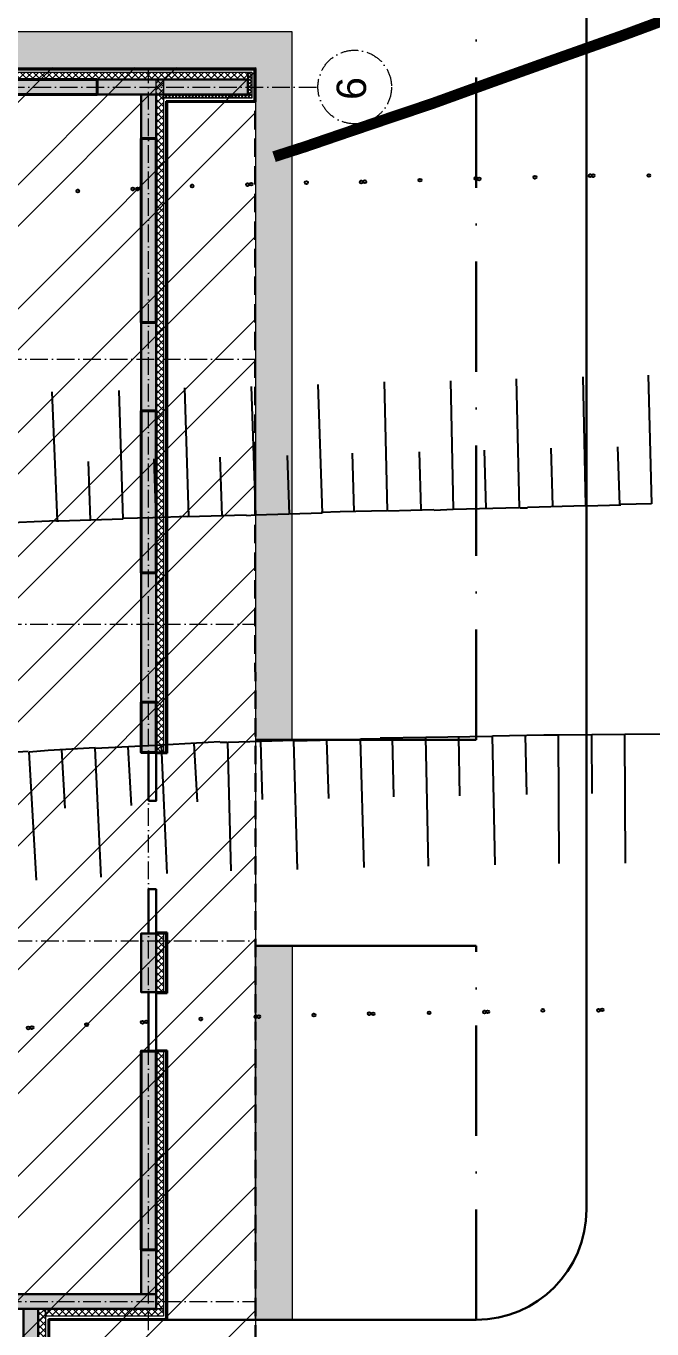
# Model space of a CAD drawing. Header units: millimetres. Extents: x 1353783 to 6492029790, y -7276956 to -512500.
# Drawn here: x 9956539 to 9958240, y -2829757 to -2826217 of the extents above; entities that cross this region are included whole.
import ezdxf

# ---------------------------------------------------------------- set-up
doc = ezdxf.new("R2010")
doc.units = ezdxf.units.MM
for name, pattern in [('( Dashed )', [0.75, 0.5, -0.25]), ('482 Границы районов', [5, 3, -1, 0, -1]), ('ACAD_ISO10W100', [18, 12, -3, 0, -3]), ('CONTI', [0]), ('осевая', [50.800000000000004, 31.75, -6.35, 6.35, -6.35])]:
    doc.linetypes.add(name, pattern=pattern)
doc.layers.get('0').update_dxf_attribs({"lineweight": 5})
for name, color, linetype, lineweight in [('!A-DIAFRAGM типовой', 142, 'Continuous', 0), ('7земля', 7, 'Continuous', 30), ('DIAFRAGM', 46, 'Continuous', 30), ('Hatch', 254, 'Continuous', 5), ('INSULATION', 81, 'Continuous', 5), ('Ар-окна', 5, 'Continuous', 9), ('ГП-Граница учасика ИЖС', 3, 'Continuous', 5), ('оси', 231, 'осевая', 9)]:
    doc.layers.add(name, color=color, linetype=linetype, lineweight=lineweight)
for name, color, linetype in [('GOR_BUNKNOWN', 212, 'CONTI'), ('SIT_LРЕЛЬЕФ', 7, 'CONTI'), ('Заливка', 7, 'Continuous'), ('РЕЛЬЕФ', 7, 'CONTI')]:
    doc.layers.add(name, color=color, linetype=linetype)
doc.styles.add('GOST Common', font='', dxfattribs={"height": 3})
doc.styles.get('GOST Common').set_extended_font_data('GOST Common')

# ---------------------------------------------------------------- blocks, each defined once
blk = doc.blocks.new('амвамвам')
at = {"lineweight": 30, "ltscale": 100, "true_color": 0x939598}
h = blk.add_hatch(color=252, dxfattribs=at)
h.dxf.hatch_style = 1
h.paths.add_polyline_path([(9742030.650745735, -3545164.236191293), (9742530.650745735, -3545164.236191293), (9742530.650745742, -3535544.239864547), (9728830.65492957, -3535544.239864545), (9728830.66714669, -3547194.239548765), (9725280.645847008, -3547194.239548765), (9725280.645847008, -3559944.238607235), (9745030.641692825, -3559944.238607232), (9745030.641692929, -3559444.655110642), (9725780.652775504, -3559444.655110635), (9725780.656179927, -3547694.241409862), (9729330.654902011, -3547694.239046013), (9729330.654902011, -3536044.239864545), (9742030.651035093, -3536043.817075841)])
h.paths.add_polyline_path([(9742030.651035085, -3547964.236191293), (9742530.651035085, -3547964.236191291), (9742530.651035093, -3553044.656487208), (9742030.652129889, -3553044.656487208)], flags=17)
at = {"color": 251, "lineweight": 15, "ltscale": 100, "true_color": 0x636466}
for points in [[(9742030.650745735, -3545164.236191293), (9742530.650745735, -3545164.236191293), (9742530.650745742, -3535544.239864547), (9728830.65492957, -3535544.239864545), (9728830.66714669, -3547194.239548765), (9725280.645847008, -3547194.239548765), (9725280.645847008, -3559944.238607235), (9745030.641692825, -3559944.238607232), (9745030.641692929, -3559444.655110642), (9725780.652775504, -3559444.655110635), (9725780.656179927, -3547694.241409862), (9729330.654902011, -3547694.239046013), (9729330.654902011, -3536044.239864545), (9742030.651035093, -3536043.817075841)], [(9742030.651035085, -3547964.236191293), (9742530.651035085, -3547964.236191291), (9742530.651035093, -3553044.656487208), (9742030.652129889, -3553044.656487208)]]:
    blk.add_lwpolyline(points, close=True, dxfattribs=at)
blk = doc.blocks.new('апрапрапрары')
at = {"layer": '!A-DIAFRAGM типовой', "lineweight": 0, "ltscale": 100, "true_color": 0x000000}
h = blk.add_hatch(color=18, dxfattribs=at)
h.dxf.hatch_style = 1
h.paths.add_polyline_path([(9769350.709559886, -3295776.601303109), (9769550.709559888, -3295776.601347736), (9769550.708979737, -3298376.587229916), (9769350.708979737, -3298376.587185291)])
h = blk.add_hatch(color=18, dxfattribs=at)
h.dxf.hatch_style = 1
h.paths.add_polyline_path([(9768750.664496152, -3296576.31622574), (9768750.664540777, -3296776.31622574), (9769350.664593088, -3296776.316091859), (9769350.66454846, -3296576.316091859)])
h = blk.add_hatch(color=18, dxfattribs=at)
h.dxf.hatch_style = 1
h.paths.add_polyline_path([(9786050.66438532, -3297576.623024288), (9785850.664385319, -3297576.623068915), (9785850.664842742, -3299626.588592538), (9786050.66484274, -3299626.588547912)])
h = blk.add_hatch(color=18, dxfattribs=at)
h.dxf.hatch_style = 1
h.paths.add_polyline_path([(9769550.664439496, -3298376.587229907), (9769550.664484123, -3298176.587229907), (9770150.664863596, -3298176.58736379), (9770150.664818967, -3298376.58736379)])
h = blk.add_hatch(color=18, dxfattribs=at)
h.dxf.hatch_style = 1
h.paths.add_polyline_path([(9773650.665186578, -3298376.587029709), (9773650.665231206, -3298176.587029708), (9774450.664585596, -3298176.587163589), (9774450.664540969, -3298376.587163589)])
h = blk.add_hatch(color=18, dxfattribs=at)
h.dxf.hatch_style = 1
h.paths.add_polyline_path([(9777590.671850959, -3298176.617992246), (9777590.671895586, -3298376.617992247), (9779350.667191405, -3298376.617599527), (9779350.667146778, -3298176.617599527)])
h = blk.add_hatch(color=18, dxfattribs=at)
h.dxf.hatch_style = 1
h.paths.add_polyline_path([(9781550.665582668, -3298176.617992247), (9781550.665627293, -3298376.617992246), (9782750.664492253, -3298376.617724485), (9782750.664447626, -3298176.617724483)])
h = blk.add_hatch(color=18, dxfattribs=at)
h.dxf.hatch_style = 1
h.paths.add_polyline_path([(9785850.664563827, -3298376.617236563), (9785850.664519198, -3298176.617236563), (9785250.664139729, -3298176.617370446), (9785250.664184356, -3298376.617370444)])
at = {"layer": 'Hatch', "lineweight": 40, "ltscale": 0.5, "true_color": 0x000000}
for points in [[(9786050.664563827, -3297576.623046602), (9785850.664563827, -3297576.6230466), (9785850.664563827, -3295076.587433978), (9786050.664563827, -3295076.587433978)], [(9770150.664841283, -3298376.587230557), (9770150.664841281, -3298176.587230557), (9772850.665231206, -3298176.587230557), (9772850.665231206, -3298376.587230557)], [(9776910.671671968, -3298376.587411919), (9776910.671671968, -3298176.587411917), (9777590.67185892, -3298176.587411919), (9777590.67185892, -3298376.587411919)], [(9779350.667169085, -3298376.61767945), (9779350.667169085, -3298176.617679448), (9781550.665582666, -3298176.617679448), (9781550.665582666, -3298376.617679448)], [(9782750.664469933, -3298376.616853847), (9782750.664469933, -3298176.616853847), (9785250.664139729, -3298176.616853845), (9785250.664139729, -3298376.616853847)]]:
    blk.add_hatch(color=18, dxfattribs=at).paths.add_polyline_path(points)
at = {"layer": 'INSULATION', "ltscale": 0.5, "true_color": 0x000000}
h = blk.add_hatch(dxfattribs=at)
h.set_pattern_fill('ANSI37', color=18, scale=20)
h.set_pattern_definition([(44.99999999999999, (9786050.66456383, -3293440.348215952), (-44.90128060534578, 44.90128060534577), []), (135, (9786050.66456383, -3293440.348215952), (-44.90128060534577, -44.90128060534576), [])])
h.paths.add_polyline_path([(9786050.66456383, -3287176.591188897), (9786150.66456383, -3287176.591188897), (9786150.664563831, -3299626.588612716), (9786050.66456383, -3299626.588612716)])
h = blk.add_hatch(dxfattribs=at)
h.set_pattern_fill('ANSI37', color=18, scale=20, angle=-90.00000000000001)
h.set_pattern_definition([(315, (9774386.902972529, -3296776.31622574), (44.90128060534578, 44.90128060534576), []), (44.99999999999999, (9774386.902972529, -3296776.31622574), (-44.90128060534575, 44.90128060534578), [])])
h.paths.add_polyline_path([(9769350.6644395, -3296776.316225742), (9769350.664439501, -3296876.316225742), (9768750.664540779, -3296876.316225742), (9768750.664540777, -3296776.31622574)])
h = blk.add_hatch(dxfattribs=at)
h.set_pattern_fill('ANSI37', color=18, scale=20)
h.set_pattern_definition([(44.99999999999999, (9769250.664439496, -3293440.348215953), (-44.90128060534578, 44.90128060534577), []), (135, (9769250.664439496, -3293440.348215953), (-44.90128060534577, -44.90128060534576), [])])
h.paths.add_polyline_path([(9769250.664439496, -3296876.31622574), (9769350.664439496, -3296876.31622574), (9769350.664439498, -3298476.587230542), (9769250.664439496, -3298476.587230542)])
h = blk.add_hatch(dxfattribs=at)
h.set_pattern_fill('ANSI37', color=18, scale=20, angle=-90.00000000000001)
h.set_pattern_definition([(315, (9779186.90357842, -3298376.587230542), (44.90128060534578, 44.90128060534576), []), (44.99999999999999, (9779186.90357842, -3298376.587230542), (-44.90128060534575, 44.90128060534578), [])])
h.paths.add_polyline_path([(9772850.665231206, -3298376.587230542), (9772850.665231206, -3298476.587230542), (9769350.664439496, -3298476.587230542), (9769350.664439496, -3298376.587230542)])
h = blk.add_hatch(dxfattribs=at)
h.set_pattern_fill('ANSI37', color=18, scale=20, angle=-90.00000000000001)
h.set_pattern_definition([(315, (9779086.903578147, -3298376.587230542), (44.90128060534578, 44.90128060534576), []), (44.99999999999999, (9779086.903578147, -3298376.587230542), (-44.90128060534575, 44.90128060534578), [])])
h.paths.add_polyline_path([(9774450.664563281, -3298376.58723054), (9774450.664563281, -3298476.587230542), (9773650.67630647, -3298476.587230542), (9773650.67630647, -3298376.587230542)])
h = blk.add_hatch(dxfattribs=at)
h.set_pattern_fill('ANSI37', color=18, scale=20, angle=-90.00000000000001)
h.set_pattern_definition([(315, (9792386.879832849, -3298376.617191936), (44.90128060534578, 44.90128060534576), []), (44.99999999999999, (9792386.879832849, -3298376.617191936), (-44.90128060534575, 44.90128060534578), [])])
h.paths.add_polyline_path([(9786050.664563827, -3298376.617191936), (9786050.664563827, -3298476.617191936), (9776910.671671968, -3298476.617191938), (9776910.671671968, -3298376.617191938)])
h = blk.add_hatch(dxfattribs=at)
h.set_pattern_fill('ANSI37', color=18, scale=9.999997768927232)
h.set_pattern_definition([(44.99999999999999, (9785800.664820425, -3295355.049262718), (-22.45063529377167, 22.45063529377167), []), (135, (9785800.664820425, -3295355.049262718), (-22.45063529377167, -22.45063529377166), [])])
h.paths.add_polyline_path([(9785800.664820425, -3298476.617191938), (9785850.664809272, -3298476.617191938), (9785850.664809272, -3299676.58860156), (9785800.664820425, -3299676.58860156)])
h = blk.add_hatch(dxfattribs=at)
h.set_pattern_fill('ANSI37', color=18, scale=9.999997768927232, angle=89.99999999999994)
h.set_pattern_definition([(134.9999999999999, (9781982.541003697, -3299676.588601562), (-22.45063529377169, -22.45063529377165), []), (225, (9781982.541003697, -3299676.588601562), (22.45063529377165, -22.45063529377169), [])])
h.paths.add_polyline_path([(9785850.664809272, -3299676.58860156), (9785850.664809272, -3299626.588612716), (9786154.080342537, -3299626.588612716), (9786154.080342537, -3299676.58860156)])
at = {"layer": '7земля', "color": 18, "lineweight": 30, "ltscale": 100, "true_color": 0x000000}
for p, q in [((9786190.66456383, -3287036.585053341), (9786190.66456383, -3299716.581455265)), ((9786200.66456383, -3287026.585052348), (9786200.66456383, -3299726.581122368)), ((9769200.664439498, -3296926.316215782), (9768740.66454209, -3296926.316236607)), ((9769210.664439496, -3296916.316215328), (9768750.664540779, -3296916.316236154)), ((9769200.664439492, -3298526.587230542), (9769200.664439498, -3296926.316215782)), ((9769210.664439492, -3298516.587230542), (9769210.664439496, -3296916.316215328)), ((9772860.665231206, -3298526.587230542), (9769200.664439492, -3298526.587230542)), ((9772850.665231206, -3298516.587230542), (9769210.664439492, -3298516.587230542)), ((9772850.665231206, -3298376.587230542), (9772850.665231206, -3298516.587230542)), ((9772860.665231206, -3298376.587230542), (9772860.665231206, -3298526.587230542)), ((9773640.676306471, -3298526.58723054), (9773640.67630647, -3298376.58723054)), ((9774460.683519071, -3298526.587203772), (9773640.676306471, -3298526.58723054)), ((9773650.676306471, -3298516.587230206), (9773650.67630647, -3298376.587230542)), ((9774450.683522046, -3298516.587204105), (9773650.676306471, -3298516.587230206)), ((9774450.683563698, -3298376.587205247), (9774450.683522046, -3298516.587204105)), ((9774460.683563698, -3298376.587208222), (9774460.683519071, -3298526.587203772)), ((9776900.671671966, -3298526.617099811), (9776900.671671968, -3298376.617099813)), ((9779360.683648838, -3298526.617073045), (9776900.671671966, -3298526.617099811)), ((9776910.671671966, -3298516.617099703), (9776910.671671966, -3298376.617099813)), ((9779350.683651814, -3298516.617073155), (9776910.671671966, -3298516.617099703)), ((9779350.683651814, -3298516.617073155), (9785760.636209903, -3298516.602243111)), ((9779360.683648838, -3298526.617073045), (9785750.636209909, -3298526.602211238)), ((9785750.664809268, -3299726.596103066), (9785750.636209909, -3298526.602211238)), ((9785760.664570933, -3299716.595770161), (9785760.636209903, -3298516.602243111)), ((9786200.66456383, -3299726.581122368), (9785750.664809268, -3299726.596103066)), ((9786190.66456383, -3299716.581455265), (9785760.664570933, -3299716.595770161))]:
    blk.add_line(p, q, dxfattribs=at)
at = {"layer": '7земля', "color": 18, "linetype": '( Dashed )', "lineweight": 30, "ltscale": 500, "true_color": 0x000000}
blk.add_line((9763250.66456382, -3299726.588612714), (9785750.66479631, -3299726.052371961), dxfattribs=at)
at = {"layer": 'DIAFRAGM', "color": 18, "ltscale": 0.5, "true_color": 0x000000}
for points in [[(9769350.709559886, -3295776.601303109), (9769550.709559888, -3295776.601347736), (9769550.708979737, -3298376.587229916), (9769350.708979737, -3298376.587185291)], [(9768750.664496152, -3296576.31622574), (9768750.664540777, -3296776.31622574), (9769350.664593088, -3296776.316091859), (9769350.66454846, -3296576.316091859)], [(9786050.66438532, -3297576.623024288), (9785850.664385319, -3297576.623068915), (9785850.664842742, -3299626.588592538), (9786050.66484274, -3299626.588547912)], [(9769550.664439496, -3298376.587229907), (9769550.664484123, -3298176.587229907), (9770150.664863596, -3298176.58736379), (9770150.664818967, -3298376.58736379)], [(9773650.665186578, -3298376.587029709), (9773650.665231206, -3298176.587029708), (9774450.664585596, -3298176.587163589), (9774450.664540969, -3298376.587163589)], [(9777590.671850959, -3298176.617992246), (9777590.671895586, -3298376.617992247), (9779350.667191405, -3298376.617599527), (9779350.667146778, -3298176.617599527)], [(9781550.665582668, -3298176.617992247), (9781550.665627293, -3298376.617992246), (9782750.664492253, -3298376.617724485), (9782750.664447626, -3298176.617724483)], [(9785850.664563827, -3298376.617236563), (9785850.664519198, -3298176.617236563), (9785250.664139729, -3298176.617370446), (9785250.664184356, -3298376.617370444)]]:
    blk.add_lwpolyline(points, close=True, dxfattribs=at)
at = {"layer": 'Hatch', "color": 18, "lineweight": 40, "ltscale": 0.5, "true_color": 0x000000}
for points in [[(9786050.664563827, -3297576.623046602), (9785850.664563827, -3297576.6230466), (9785850.664563827, -3295076.587433978), (9786050.664563827, -3295076.587433978)], [(9770150.664841283, -3298376.587230557), (9770150.664841281, -3298176.587230557), (9772850.665231206, -3298176.587230557), (9772850.665231206, -3298376.587230557)], [(9776910.671671968, -3298376.587411919), (9776910.671671968, -3298176.587411917), (9777590.67185892, -3298176.587411919), (9777590.67185892, -3298376.587411919)], [(9779350.667169085, -3298376.61767945), (9779350.667169085, -3298176.617679448), (9781550.665582666, -3298176.617679448), (9781550.665582666, -3298376.617679448)], [(9782750.664469933, -3298376.616853847), (9782750.664469933, -3298176.616853847), (9785250.664139729, -3298176.616853845), (9785250.664139729, -3298376.616853847)]]:
    blk.add_lwpolyline(points, close=True, dxfattribs=at)
at = {"layer": 'INSULATION', "color": 18, "ltscale": 0.5, "true_color": 0x000000}
for points in [[(9786050.66456383, -3287176.591188897), (9786150.66456383, -3287176.591188897), (9786150.664563831, -3299626.588612716), (9786050.66456383, -3299626.588612716)], [(9769350.6644395, -3296776.316225742), (9769350.664439501, -3296876.316225742), (9768750.664540779, -3296876.316225742), (9768750.664540777, -3296776.31622574)], [(9769250.664439496, -3296876.31622574), (9769350.664439496, -3296876.31622574), (9769350.664439498, -3298476.587230542), (9769250.664439496, -3298476.587230542)], [(9772850.665231206, -3298376.587230542), (9772850.665231206, -3298476.587230542), (9769350.664439496, -3298476.587230542), (9769350.664439496, -3298376.587230542)], [(9774450.664563281, -3298376.58723054), (9774450.664563281, -3298476.587230542), (9773650.67630647, -3298476.587230542), (9773650.67630647, -3298376.587230542)], [(9786050.664563827, -3298376.617191936), (9786050.664563827, -3298476.617191936), (9776910.671671968, -3298476.617191938), (9776910.671671968, -3298376.617191938)], [(9785800.664820425, -3298476.617191938), (9785850.664809272, -3298476.617191938), (9785850.664809272, -3299676.58860156), (9785800.664820425, -3299676.58860156)], [(9785850.664809272, -3299676.58860156), (9785850.664809272, -3299626.588612716), (9786154.080342537, -3299626.588612716), (9786154.080342537, -3299676.58860156)]]:
    blk.add_lwpolyline(points, close=True, dxfattribs=at)
at = {"layer": 'Ар-окна', "color": 18, "lineweight": 30, "true_color": 0x000000}
for p, q in [((9775050.664563281, -3298376.587230542), (9775050.667060064, -3298276.587230572)), ((9776250.664562907, -3298376.617191938), (9776250.66705969, -3298276.617191969))]:
    blk.add_line(p, q, dxfattribs=at)
for points in [[(9772850.68768845, -3298276.587811084), (9773650.665186578, -3298276.587811084), (9773650.665186578, -3298376.587811084), (9772850.68768845, -3298376.587811084)], [(9774450.664563283, -3298276.587163589), (9775050.664563281, -3298276.587163589), (9775050.664563281, -3298376.587230542), (9774450.664563283, -3298376.587230542)], [(9776250.66705969, -3298276.617191969), (9776910.671671966, -3298276.617191969), (9776910.671671966, -3298376.582229429), (9776250.66705969, -3298376.582229429)]]:
    blk.add_lwpolyline(points, close=True, dxfattribs=at)
at = {"layer": 'оси', "color": 251, "linetype": 'ACAD_ISO10W100', "lineweight": 13, "ltscale": 20, "true_color": 0x636466}
for p, q in [((9774350.664575709, -3283476.575920208), (9774350.6645612, -3299726.324067279)), ((9785950.664663605, -3286976.584993455), (9785950.664663605, -3300576.617392759)), ((9769450.664439496, -3288376.587207579), (9769450.664439496, -3299726.440848601)), ((9778650.661524521, -3288376.59900472), (9778650.664057028, -3299726.221585725)), ((9782250.665157307, -3288376.584997528), (9782250.664604196, -3299726.135787194)), ((9761850.643237945, -3298276.587811084), (9786200.66456383, -3298276.587811085))]:
    blk.add_line(p, q, dxfattribs=at)
blk.add_circle((9785950.664663605, -3301076.617392759), 499.9999999999999, dxfattribs=at)
at = {"layer": 'оси', "color": 251, "linetype": 'ACAD_ISO10W100', "lineweight": 13, "ltscale": 20, "true_color": 0x636466, "insert": (9785930.532822832, -3300830.735075901), "char_height": 399.9999999999999, "width": 158.3999999999998, "attachment_point": 2, "line_spacing_factor": 1.016949152542373, "style": 'GOST Common'}
blk.add_mtext('{\\fArial|b0|i0|c204|p34;6}', dxfattribs=at)
blk = doc.blocks.new('оо')
at = {"layer": 'GOR_BUNKNOWN', "color": 9, "true_color": 0xc7c8ca, "const_width": 0.15}
blk.add_lwpolyline([(222754.3434596913, -3431667.561817344), (222752.1234596913, -3431666.911817344), (222749.9434596912, -3431666.431817343), (222747.8234596913, -3431666.081817344), (222745.7634596913, -3431665.851817344), (222743.7734596914, -3431665.731817344), (222741.8634596913, -3431665.681817343), (222740.0434596913, -3431665.691817343), (222738.3234596913, -3431665.751817344), (222736.7134596913, -3431665.831817344), (222735.2134596913, -3431665.911817344), (222733.8434596913, -3431665.991817344), (222732.6034596913, -3431666.051817344), (222731.4734596913, -3431666.101817343), (222730.4534596913, -3431666.131817344), (222729.5434596913, -3431666.161817344), (222728.7334596913, -3431666.191817343), (222728.0234596914, -3431666.201817344), (222727.4134596913, -3431666.211817344), (222726.8934596913, -3431666.221817343), (222726.4534596913, -3431666.221817343)], dxfattribs=at)
at = {"layer": 'SIT_LРЕЛЬЕФ', "color": 9, "true_color": 0xc7c8ca}
for p, q in [((222722.6034596913, -3431668.341817344), (222722.1334596913, -3431670.031817344)), ((222723.4734596913, -3431668.601817343), (222722.9934596913, -3431670.281817344)), ((222724.3334596913, -3431668.841817344), (222723.8534596913, -3431670.521817344)), ((222725.2034596913, -3431669.101817343), (222724.7234596913, -3431670.781817344)), ((222726.0734596913, -3431669.351817343), (222725.5934596913, -3431671.031817344)), ((222722.7834596913, -3431669.391817343), (222722.5634596912, -3431670.161817344)), ((222723.6434596913, -3431669.631817344), (222723.4234596913, -3431670.401817343)), ((222726.9434596912, -3431669.591817344), (222726.4434596913, -3431671.271817344)), ((222722.1334596913, -3431670.031817344), (222721.2634596913, -3431669.791817344)), ((222724.5034596913, -3431669.881817344), (222724.2834596913, -3431670.651817343)), ((222727.8034596913, -3431669.851817343), (222727.3034596913, -3431671.531817344)), ((222722.1534596914, -3431670.041817344), (222722.1234596913, -3431670.031817344)), ((222722.9934596913, -3431670.281817344), (222722.1534596914, -3431670.041817344)), ((222725.3834596913, -3431670.141817343), (222725.1634596914, -3431670.911817344)), ((222728.6634596913, -3431670.101817343), (222728.1634596914, -3431671.781817344)), ((222723.3834596913, -3431670.391817343), (222722.9834596913, -3431670.271817344)), ((222723.8534596913, -3431670.521817344), (222723.3834596913, -3431670.391817343)), ((222726.2334596913, -3431670.381817344), (222726.0134596913, -3431671.141817343)), ((222729.5334596913, -3431670.351817343), (222729.0334596914, -3431672.031817344)), ((222724.6034596913, -3431670.741817344), (222723.8434596913, -3431670.521817344)), ((222730.3834596913, -3431670.601817343), (222729.8934596914, -3431672.281817344)), ((222724.7234596913, -3431670.781817344), (222724.6034596913, -3431670.751817344)), ((222725.5934596913, -3431671.031817344), (222724.7234596913, -3431670.781817344)), ((222727.1034596913, -3431670.641817343), (222726.8834596913, -3431671.401817343)), ((222727.9534596913, -3431670.891817343), (222727.7334596913, -3431671.651817343)), ((222725.8334596913, -3431671.091817344), (222725.5834596913, -3431671.021817344)), ((222726.4434596913, -3431671.271817344), (222725.8334596913, -3431671.091817344)), ((222728.8234596913, -3431671.141817343), (222728.6034596913, -3431671.901817343)), ((222727.0534596913, -3431671.451817344), (222726.4534596913, -3431671.281817344)), ((222727.3034596913, -3431671.531817344), (222727.0534596913, -3431671.461817344)), ((222729.6934596913, -3431671.401817343), (222729.4734596913, -3431672.161817344)), ((222728.1634596914, -3431671.781817344), (222727.3034596913, -3431671.531817344)), ((222728.2734596914, -3431671.821817343), (222728.1734596913, -3431671.791817344)), ((222729.0334596914, -3431672.031817344), (222728.2734596914, -3431671.811817344)), ((222729.4934596914, -3431672.171817344), (222729.0434596914, -3431672.041817344)), ((222729.8934596914, -3431672.281817344), (222729.4934596914, -3431672.161817344)), ((222719.9334596913, -3431672.671817344), (222720.8034596913, -3431672.891817343)), ((222720.3734596914, -3431674.591817344), (222720.8134596913, -3431672.901817343)), ((222720.8134596913, -3431672.901817343), (222721.0634596913, -3431672.961817344)), ((222721.0434596914, -3431673.781817344), (222721.2434596914, -3431673.011817344)), ((222721.0634596913, -3431672.961817344), (222721.6834596913, -3431673.121817344)), ((222721.2234596913, -3431674.821817343), (222721.6834596913, -3431673.131817344)), ((222721.6834596913, -3431673.131817344), (222722.5534596913, -3431673.361817343)), ((222721.9134596914, -3431674.021817344), (222722.1134596913, -3431673.251817344)), ((222722.0934596913, -3431675.051817344), (222722.5534596913, -3431673.361817343)), ((222722.5534596913, -3431673.361817343), (222723.3234596913, -3431673.561817344)), ((222722.7834596914, -3431674.251817344), (222722.9834596913, -3431673.481817344)), ((222722.9334596913, -3431675.281817344), (222723.4234596913, -3431673.601817343)), ((222723.3234596913, -3431673.571817343), (222723.4134596914, -3431673.601817343)), ((222723.4234596913, -3431673.601817343), (222724.2834596914, -3431673.851817343)), ((222723.6334596913, -3431674.491817344), (222723.8534596913, -3431673.731817344)), ((222723.7934596914, -3431675.541817344), (222724.2834596914, -3431673.861817343)), ((222724.2834596914, -3431673.861817343), (222725.1434596914, -3431674.111817343)), ((222724.4934596914, -3431674.751817344), (222724.7134596913, -3431673.991817344)), ((222724.6634596914, -3431675.791817344), (222725.1534596914, -3431674.111817343)), ((222725.1534596914, -3431674.111817343), (222725.4134596914, -3431674.191817343)), ((222725.3434596913, -3431675.001817344), (222725.5734596913, -3431674.231817344)), ((222725.4134596914, -3431674.181817343), (222726.0034596913, -3431674.361817343)), ((222725.5034596913, -3431676.041817344), (222726.0034596913, -3431674.361817343)), ((222726.0034596913, -3431674.361817343), (222726.8634596913, -3431674.621817344)), ((222726.2034596913, -3431675.261817344), (222726.4334596913, -3431674.491817344)), ((222726.3734596914, -3431676.301817344), (222726.8734596914, -3431674.621817344)), ((222726.8734596914, -3431674.621817344), (222727.5434596914, -3431674.821817343)), ((222727.0734596913, -3431675.521817344), (222727.3034596913, -3431674.751817344)), ((222727.5434596914, -3431674.821817343), (222727.7334596913, -3431674.881817344)), ((222727.2034596913, -3431676.551817344), (222727.7334596913, -3431674.881817344)), ((222727.7334596913, -3431674.881817344), (222728.5934596913, -3431675.151817343)), ((222727.9234596913, -3431675.781817344), (222728.1634596914, -3431675.021817344)), ((222728.0634596913, -3431676.821817343), (222728.5934596913, -3431675.151817343)), ((222728.5934596913, -3431675.151817343), (222729.4534596913, -3431675.421817344))]:
    blk.add_line(p, q, dxfattribs=at)
for centre in [(222723.7734596914, -3431665.851817343), (222724.4934596913, -3431666.051817344), (222724.5534596913, -3431666.071817343), (222725.2734596914, -3431666.261817344), (222725.9934596913, -3431666.471817343), (222726.0434596913, -3431666.481817344), (222726.7634596913, -3431666.691817343), (222727.4734596913, -3431666.911817344), (222727.5234596914, -3431666.921817344), (222728.2434596913, -3431667.131817344), (222728.9734596913, -3431667.341817344), (222729.0134596913, -3431667.361817343), (222729.7434596913, -3431667.571817343), (222730.4634596913, -3431667.781817344), (222730.5034596913, -3431667.791817344), (222731.2234596913, -3431668.021817344), (222719.6534596914, -3431676.471817343), (222719.7034596913, -3431676.481817344), (222720.4234596913, -3431676.671817344), (222721.1534596914, -3431676.871817344), (222721.2034596913, -3431676.881817344), (222721.9234596913, -3431677.071817343), (222722.6434596914, -3431677.271817344), (222722.6834596913, -3431677.281817344), (222723.4034596914, -3431677.491817344), (222724.1234596913, -3431677.701817344), (222724.1734596913, -3431677.721817343), (222724.9034596914, -3431677.941817343), (222725.6234596913, -3431678.161817344), (222725.6634596914, -3431678.171817344), (222726.3834596913, -3431678.381817344), (222727.1034596913, -3431678.611817343), (222727.1534596914, -3431678.621817344)]:
    blk.add_circle(centre, 0.02, dxfattribs=at)

msp = doc.modelspace()

# ---------------------------------------------------------------- hatches: boundary and pattern name
at = {"layer": 'Заливка', "lineweight": 13, "ltscale": 100, "true_color": 0xffb3ff}
h = msp.add_hatch(dxfattribs=at)
h.set_pattern_fill('ANSI32', color=211, scale=25)
h.set_pattern_definition([(45, (298297.5908462163, -26782.8605853878), (-168.3798022700466, 168.3798022700466), []), (45, (298409.8440962163, -26782.8605853878), (-168.3798022700466, 168.3798022700466), [])])
h.paths.add_polyline_path([(9954622.427299354, -2826332.087694436), (9957162.454221306, -2826328.944497141), (9957162.454221306, -2831012.171723003), (9953912.290221928, -2831012.171088145), (9953912.42710662, -2828662.087866888), (9954622.42685104, -2828662.08753073)])

# ---------------------------------------------------------------- linework, layer by layer
at = {"layer": 'ГП-Граница учасика ИЖС', "color": 251, "lineweight": 30, "ltscale": 100}
msp.add_lwpolyline([(9956922.364674881, -2829732.255060115), (9957762.365549829, -2829732.255221739, 0.414213562373095), (9958062.365607552, -2829432.255279462), (9958062.366534147, -2824616.519460515, 0.414213562373095), (9957762.36659187, -2824316.519402792), (9956922.366154391, -2824316.519241168)], format="xyb", dxfattribs=at)
at = {"layer": 'ГП-Граница учасика ИЖС', "color": 94, "linetype": '482 Границы районов', "lineweight": 30, "ltscale": 100}
for points in [[(9957762.365853077, -2828156.252768465), (9957762.366476433, -2824916.518895492), (9952562.366476433, -2824916.517894962), (9952562.365188109, -2831612.253944878), (9957762.365188109, -2831612.254945409), (9957762.365303556, -2831012.255452706)], [(9957762.365549836, -2829732.255221739), (9957762.365745327, -2828716.252768465)]]:
    msp.add_lwpolyline(points, dxfattribs=at)
at = {"layer": 'ГП-Граница учасика ИЖС', "color": 251, "lineweight": 30, "ltscale": 100}
for points in [[(9957162.367663667, -2828156.25265302), (9957762.365853077, -2828156.252768465)], [(9957162.367823737, -2828716.25265302), (9957762.365745327, -2828716.252768465)]]:
    msp.add_lwpolyline(points, dxfattribs=at)
at = {"layer": 'Заливка', "color": 211, "lineweight": 13, "ltscale": 100, "true_color": 0xffb3ff}
msp.add_lwpolyline([(9954622.427299354, -2826332.087694436), (9957162.454221306, -2826328.944497141), (9957162.454221306, -2831012.171723003), (9953912.290221928, -2831012.171088145), (9953912.42710662, -2828662.087866888), (9954622.42685104, -2828662.08753073)], close=True, dxfattribs=at)

# ---------------------------------------------------------------- block references
at = {"color": 1, "lineweight": 30}
for name, p, xscale, yscale, zscale, rotation in [('амвамвам', (8008756.432392774, -2119122.94911043), 0.1999999999999998, 0.1999999999999998, 0.1999999999999998, 359.9999889757423), ('апрапрапрары', (9297216.760807782, -4783572.261521766), 0.1999999999999999, 0.1999999999999999, 0.1999999999999999, 89.99998897575162)]:
    msp.add_blockref(name, p, dxfattribs=dict(at, xscale=xscale, yscale=yscale, zscale=zscale, rotation=rotation))
at = {"layer": 'РЕЛЬЕФ', "color": 240, "lineweight": 30, "true_color": 0xed1f24, "xscale": 200.0000000000001, "yscale": 200.0000000000001, "zscale": 200.0000000000001, "rotation": 17.80578495452471}
msp.add_blockref('оо', (-242329120.9759156, 637008728.1453253), dxfattribs=at)

doc.saveas('drawing.dxf')
